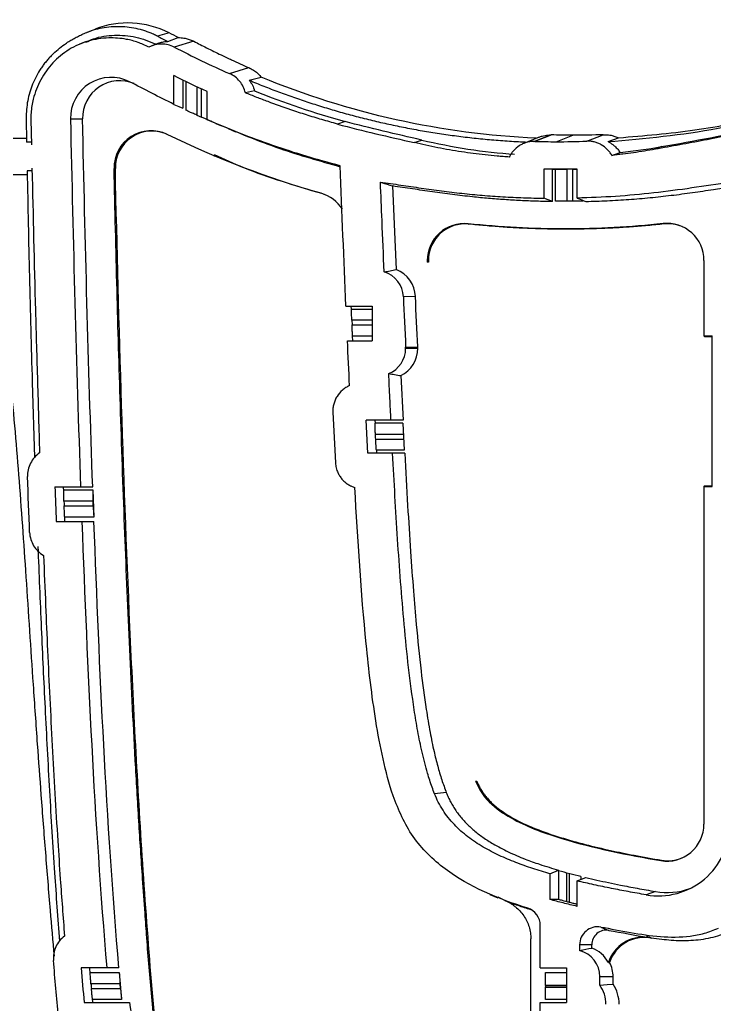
# Model space of a CAD drawing. Header units: millimetres. Extents: x 405 to 507, y -86 to 86.
# Drawn here: x 424.2 to 447.23, y -57.12 to -24.47 of the extents above; entities that cross this region are included whole.
import ezdxf

# ---------------------------------------------------------------- set-up
doc = ezdxf.new("R2010")
doc.units = ezdxf.units.MM

msp = doc.modelspace()

# ---------------------------------------------------------------- linework, layer by layer
at = {"color": 7, "linetype": 'Continuous', "lineweight": 25}
for p, q in [((426.418, -24.89), (426.695, -24.774)), ((429.148, -24.901), (428.767, -25.013)), ((429.104, -25.185), (429.457, -25.059)), ((426.381, -25.196), (426.185, -25.278)), ((428.712, -25.277), (428.481, -25.376)), ((428.794, -25.244), (428.595, -25.327)), ((429.971, -25.182), (429.32, -25.373)), ((431.154, -26.253), (431.794, -26.056)), ((429.313, -27.272), (429.313, -26.32)), ((431.807, -26.473), (432.208, -26.369)), ((429.601, -26.458), (429.601, -27.396)), ((429.701, -26.506), (429.701, -27.466)), ((430.07, -26.683), (430.07, -27.627)), ((430.224, -27.695), (430.224, -26.757)), ((430.413, -27.782), (430.413, -26.848)), ((431.984, -26.825), (431.68, -26.891)), ((424.413, -27.731), (424.426, -28.525)), ((425.881, -27.754), (426.281, -27.751)), ((430.07, -27.627), (430.224, -27.695)), ((424.569, -27.782), (424.587, -28.614)), ((431.11, -28.077), (431.356, -28.18)), ((434.988, -27.84), (434.735, -27.926)), ((424.424, -28.402), (422.879, -28.402)), ((441.368, -28.378), (440.914, -28.568)), ((441.244, -28.501), (441.797, -28.286)), ((441.841, -28.286), (441.28, -28.501)), ((441.988, -28.511), (442.544, -28.296)), ((443, -28.494), (443.548, -28.279)), ((443.706, -28.509), (444.057, -28.382)), ((437.277, -28.543), (437.527, -28.457)), ((445.484, -28.675), (445.27, -28.762)), ((430.619, -28.968), (430.644, -28.979)), ((443.833, -28.965), (444.108, -28.87)), ((423.05, -29.598), (424.446, -29.598)), ((427.368, -29.398), (427.327, -29.398)), ((441.581, -29.424), (441.581, -30.386)), ((441.87, -29.424), (441.581, -29.424)), ((441.87, -30.498), (441.87, -29.424)), ((441.969, -30.484), (441.969, -29.425)), ((442.336, -29.427), (442.336, -30.484)), ((442.543, -30.484), (442.543, -29.426)), ((442.681, -30.382), (442.681, -29.419)), ((434.216, -30.233), (434.19, -30.222)), ((434.357, -30.282), (434.216, -30.233)), ((441.87, -30.498), (441.581, -30.386)), ((442.542, -30.484), (441.969, -30.484)), ((442.87, -30.484), (442.542, -30.484)), ((442.87, -30.455), (442.87, -30.484)), ((439.065, -31.231), (439.093, -31.243)), ((445.56, -31.239), (445.53, -31.228)), ((437.751, -32.45), (437.71, -32.45)), ((437.752, -32.502), (437.711, -32.502)), ((446.887, -32.446), (446.887, -34.948)), ((437.32, -33.648), (436.92, -33.653)), ((435.016, -33.96), (435.881, -33.96)), ((435.197, -34.06), (435.193, -33.96)), ((435.197, -34.06), (435.881, -34.06)), ((435.881, -33.96), (435.881, -35.11)), ((435.881, -34.433), (435.21, -34.433)), ((435.21, -34.433), (435.217, -34.587)), ((435.217, -34.587), (435.881, -34.587)), ((435.066, -35.11), (435.881, -35.11)), ((435.881, -34.96), (435.236, -34.96)), ((435.243, -35.11), (435.236, -34.96)), ((446.887, -34.948), (447.16, -34.948)), ((446.905, -34.97), (446.887, -34.948)), ((446.905, -34.97), (447.16, -34.97)), ((447.16, -39.944), (447.16, -34.948)), ((436.994, -35.322), (437.394, -35.317)), ((436.995, -35.363), (437.395, -35.363)), ((424.612, -36.482), (424.613, -36.482)), ((424.613, -36.482), (424.692, -38.98)), ((436.838, -36.268), (436.909, -37.744)), ((436.909, -37.744), (435.685, -37.744)), ((435.741, -38.844), (435.685, -37.744)), ((435.974, -37.744), (435.979, -37.844)), ((436.9, -37.844), (435.979, -37.844)), ((436.9, -37.844), (436.945, -38.744)), ((436.914, -38.217), (435.993, -38.217)), ((436.001, -38.372), (436.922, -38.372)), ((436.963, -38.844), (435.741, -38.844)), ((436.024, -38.744), (436.03, -38.844)), ((436.945, -38.744), (436.024, -38.744)), ((425.364, -39.96), (426.617, -39.96)), ((425.656, -40.06), (426.62, -40.06)), ((426.62, -40.06), (426.654, -40.96)), ((435.122, -39.897), (435.2, -39.93)), ((446.905, -39.922), (446.887, -39.944)), ((446.887, -39.944), (446.887, -51.143)), ((446.887, -39.944), (447.16, -39.944)), ((446.905, -39.922), (447.16, -39.922)), ((426.628, -40.433), (425.665, -40.433)), ((426.633, -40.587), (426.628, -40.433)), ((425.671, -40.587), (426.633, -40.587)), ((425.406, -41.11), (426.659, -41.11)), ((425.695, -41.11), (425.689, -40.96)), ((426.654, -40.96), (425.689, -40.96)), ((439.316, -49.719), (439.356, -49.715)), ((438.346, -50.095), (437.953, -50.135)), ((445.453, -52.351), (445.484, -52.339)), ((441.781, -52.789), (442.069, -52.672)), ((441.781, -52.789), (441.781, -53.642)), ((442.066, -52.686), (442.069, -52.686)), ((442.066, -52.686), (442.066, -53.642)), ((442.069, -52.686), (442.069, -52.672)), ((442.325, -52.759), (442.325, -53.711)), ((442.425, -53.737), (442.425, -52.786)), ((442.802, -52.882), (442.802, -52.975)), ((442.681, -53.024), (442.969, -52.909)), ((442.681, -53.868), (442.681, -53.024)), ((439.787, -53.469), (440.056, -53.582)), ((445.276, -53.376), (444.969, -53.486)), ((440.306, -53.686), (440.062, -53.568)), ((442.066, -53.642), (441.781, -53.642)), ((441.461, -55.91), (441.461, -54.498)), ((443.463, -54.553), (443.733, -54.663)), ((441.148, -57.543), (441.148, -54.95)), ((442.765, -55.142), (442.765, -55.332)), ((443.165, -55.142), (442.765, -55.142)), ((443.165, -55.25), (443.165, -55.142)), ((445.059, -54.892), (445.038, -54.884)), ((445.143, -54.92), (445.069, -54.893)), ((443.717, -55.729), (443.759, -55.728)), ((427.486, -55.91), (426.231, -55.91)), ((426.532, -56.06), (427.499, -56.06)), ((427.499, -56.06), (427.577, -56.96)), ((441.461, -55.91), (442.333, -55.91)), ((441.638, -56.06), (442.333, -56.06)), ((442.333, -55.91), (442.333, -57.06)), ((427.525, -56.433), (426.56, -56.433)), ((427.539, -56.587), (427.525, -56.433)), ((443.435, -56.483), (443.435, -56.204)), ((443.876, -56.204), (443.435, -56.204)), ((443.876, -56.445), (443.876, -56.204)), ((426.574, -56.587), (427.539, -56.587)), ((442.333, -56.488), (441.635, -56.488)), ((441.635, -56.488), (441.635, -56.532)), ((441.635, -56.559), (441.635, -56.532)), ((441.635, -56.532), (442.333, -56.532)), ((426.334, -57.06), (427.833, -57.06)), ((427.577, -56.96), (426.613, -56.96)), ((441.461, -57.557), (441.461, -57.06)), ((441.461, -57.06), (442.333, -57.06)), ((442.333, -56.96), (441.638, -56.96))]:
    msp.add_line(p, q, dxfattribs=at)
at = {"color": 8, "linetype": 'Continuous', "lineweight": 25}
for p, q in [((441.144, -53.97), (441.042, -53.927)), ((442.333, -56.559), (441.635, -56.559))]:
    msp.add_line(p, q, dxfattribs=at)
at = {"color": 7, "linetype": 'Continuous', "lineweight": 25, "flags": 128}
for points in [[(429.313, -27.272), (429.474, -27.341), (429.601, -27.396)], [(430.701, -27.903), (430.54, -27.835), (430.413, -27.782)], [(424.585, -28.525), (424.558, -28.525), (424.426, -28.525)], [(424.606, -29.476), (424.577, -29.476), (424.444, -29.476)], [(436.158, -29.849), (436.296, -29.893), (436.385, -29.922), (436.474, -29.951), (436.563, -29.979)], [(436.563, -29.979), (436.638, -31.75), (436.681, -32.75)], [(442.681, -30.382), (442.779, -30.42), (442.842, -30.444), (442.906, -30.469), (442.969, -30.493)], [(425.656, -40.06), (425.654, -40.004), (425.653, -39.96)], [(425.665, -40.433), (425.668, -40.519), (425.671, -40.587)], [(443.435, -56.483), (443.682, -56.461), (443.876, -56.445)]]:
    msp.add_lwpolyline(points, dxfattribs=at)
at = {"color": 7, "linetype": 'Continuous', "lineweight": 25}
for centre, radius, start, end in [((427.228, -27.724), 1.347, 62.9044, 181.2524), ((427.517, -27.724), 1.236, 67.2194, 181.2521), ((428.552, -29.372), 1.225, 63.9328, 181.2522), ((428.582, -29.372), 1.214, 67.2194, 181.252), ((442.02, -1.559), 26.952, 269.9325, 272.0831), ((433.858, -31.402), 1.225, 31.9574, 74.2816), ((438.936, -32.45), 1.225, 83.9288, 180.0083), ((438.965, -32.45), 1.214, 83.9288, 180.0083), ((445.662, -32.446), 1.225, 359.9917, 96.1769), ((445.691, -32.445), 1.214, 67.2116, 96.1843), ((438.936, -32.45), 1.226, 180, 182.4471), ((438.965, -32.45), 1.215, 180, 182.4471), ((436.019, -33.693), 0.902, 2.4916, 72.8944), ((436.307, -33.693), 1.014, 2.4922, 68.3694), ((436.093, -35.363), 0.902, 292.2203, 0.0038), ((436.381, -35.363), 1.014, 296.7466, 0.0031), ((436.093, -35.363), 0.902, 360, 2.6032), ((436.381, -35.363), 1.014, 360, 2.6032), ((445.373, -51.143), 2.377, 260.1951, 0.0089), ((445.662, -51.143), 1.225, 260.1948, 0.0089), ((445.691, -51.143), 1.214, 260.1871, 292.7885), ((445.662, -51.144), 2.265, 260.1874, 289.464), ((440.863, -54.498), 0.598, 359.9955, 72.6425), ((443.363, -55.142), 0.598, 80.3394, 180.0089), ((443.651, -55.142), 0.486, 80.3394, 180.0089), ((444.881, -56.112), 1.225, 82.6859, 161.7772), ((444.91, -56.112), 1.214, 79.4779, 161.5507), ((442.533, -56.204), 0.902, 359.9952, 75.0738), ((442.821, -56.203), 1.014, 27.9096, 70.1638), ((442.85, -56.204), 1.026, 359.9997, 27.6396), ((442.533, -57.116), 1.102, 359.9994, 35.0525), ((442.85, -57.116), 1.226, 359.9995, 33.1919)]:
    msp.add_arc(centre, radius, start, end, dxfattribs=at)
for points in [[(429.148, -24.901), (428.393, -24.514), (427.492, -24.465), (426.695, -24.774)], [(428.767, -25.013), (428.879, -25.07), (428.991, -25.128), (429.104, -25.185)], [(429.457, -25.059), (429.354, -25.007), (429.251, -24.954), (429.148, -24.901)], [(425.265, -25.639), (425.396, -25.51), (425.536, -25.392), (425.685, -25.286)], [(429.32, -25.373), (429.923, -25.682), (430.532, -25.981), (431.154, -26.253)], [(430.413, -26.848), (430.043, -26.68), (429.676, -26.504), (429.313, -26.32)], [(429.313, -27.272), (428.821, -27.031), (428.332, -26.775), (427.842, -26.525)], [(431.807, -26.473), (431.888, -26.577), (431.949, -26.696), (431.984, -26.825)], [(431.984, -26.825), (432.965, -27.221), (433.966, -27.56), (434.988, -27.84)], [(426.617, -39.96), (426.471, -35.891), (426.369, -31.822), (426.281, -27.751)], [(425.881, -27.754), (425.969, -31.823), (426.071, -35.892), (426.217, -39.96)], [(434.735, -27.926), (435.579, -28.158), (436.429, -28.344), (437.277, -28.543)], [(437.527, -28.457), (436.679, -28.257), (435.828, -28.071), (434.988, -27.84)], [(445.484, -28.675), (446.566, -28.481), (447.649, -28.291), (448.718, -28.03)], [(434.19, -30.222), (432.436, -29.729), (430.728, -29.072), (429.091, -28.271)], [(442.544, -28.296), (442.302, -28.296), (442.061, -28.292), (441.819, -28.286)], [(443.548, -28.279), (443.213, -28.291), (442.879, -28.297), (442.544, -28.296)], [(437.527, -28.457), (438.54, -28.695), (439.571, -28.853), (440.609, -28.929)], [(441.28, -28.501), (441.268, -28.501), (441.256, -28.501), (441.244, -28.501)], [(441.28, -28.501), (441.516, -28.508), (441.752, -28.511), (441.988, -28.511)], [(444.108, -28.87), (444.569, -28.821), (445.028, -28.756), (445.484, -28.675)], [(435.016, -33.96), (434.948, -32.409), (434.885, -30.858), (434.819, -29.307)], [(441.87, -29.424), (441.903, -29.424), (441.936, -29.425), (441.969, -29.425)], [(442.543, -29.426), (442.474, -29.427), (442.405, -29.427), (442.336, -29.427)], [(442.28, -31.401), (441.206, -31.401), (440.133, -31.345), (439.065, -31.231)], [(445.53, -31.228), (444.451, -31.344), (443.365, -31.403), (442.28, -31.401)], [(436.92, -33.653), (436.944, -34.209), (436.969, -34.766), (436.994, -35.322)], [(437.394, -35.317), (437.369, -34.761), (437.344, -34.205), (437.32, -33.648)], [(435.135, -36.6), (435.111, -36.103), (435.088, -35.607), (435.066, -35.11)], [(434.58, -37.485), (434.608, -38.042), (434.636, -38.599), (434.666, -39.156)], [(436.001, -38.372), (435.998, -38.32), (435.995, -38.269), (435.993, -38.217)], [(424.526, -41.47), (424.502, -40.852), (424.479, -40.235), (424.457, -39.617)], [(425.364, -39.96), (425.378, -40.343), (425.392, -40.726), (425.406, -41.11)], [(435.255, -39.96), (435.273, -39.967), (435.291, -39.974), (435.31, -39.981)], [(426.259, -41.11), (426.445, -46.046), (426.663, -50.989), (427.086, -55.91)], [(427.486, -55.91), (427.063, -50.99), (426.845, -46.047), (426.659, -41.11)], [(442.802, -52.882), (442.559, -52.822), (442.314, -52.757), (442.069, -52.686)], [(442.424, -53.737), (442.391, -53.728), (442.358, -53.72), (442.325, -53.711)], [(443.733, -54.663), (444.158, -54.735), (444.595, -54.827), (445.037, -54.897)], [(445.069, -54.893), (445.065, -54.892), (445.062, -54.892), (445.059, -54.892)], [(445.143, -54.92), (445.139, -54.92), (445.136, -54.919), (445.132, -54.919)], [(442.765, -55.332), (442.899, -55.303), (443.032, -55.276), (443.165, -55.25)], [(425.483, -57.516), (425.422, -56.898), (425.368, -56.279), (425.317, -55.66)], [(426.231, -55.91), (426.263, -56.293), (426.298, -56.676), (426.334, -57.06)], [(426.532, -56.06), (426.528, -56.01), (426.523, -55.96), (426.519, -55.91)], [(426.56, -56.433), (426.565, -56.484), (426.569, -56.535), (426.574, -56.587)], [(426.622, -57.06), (426.619, -57.026), (426.616, -56.993), (426.613, -56.96)]]:
    msp.add_open_spline(points, degree=3, dxfattribs=at)
for points, knots in [([(428.767, -25.013), (428.722, -24.99), (428.631, -24.946), (428.491, -24.888), (428.348, -24.837), (428.154, -24.78), (427.907, -24.728), (427.606, -24.696), (427.303, -24.696), (427.001, -24.728), (426.704, -24.789), (426.514, -24.856), (426.418, -24.89)], [0, 0, 0, 0, 0.06251, 0.124985, 0.187601, 0.250536, 0.375096, 0.500068, 0.624975, 0.749901, 0.875094, 1, 1, 1, 1]), ([(428.481, -25.376), (428.419, -25.346), (428.301, -25.288), (428.117, -25.215), (427.931, -25.158), (427.61, -25.086), (427.114, -25.048), (426.458, -25.15), (425.817, -25.43), (425.367, -25.802), (425.074, -26.16), (424.89, -26.454), (424.744, -26.767), (424.651, -27.06), (424.597, -27.324), (424.57, -27.553), (424.569, -27.706), (424.569, -27.782)], [0, 0, 0, 0, 0.037582, 0.071242, 0.106975, 0.143073, 0.249958, 0.374942, 0.499966, 0.625089, 0.687578, 0.750509, 0.812855, 0.874972, 0.917019, 0.958584, 1, 1, 1, 1]), ([(425.685, -25.286), (425.73, -25.254), (425.821, -25.192), (425.962, -25.106), (426.109, -25.027), (426.261, -24.954), (426.366, -24.911), (426.418, -24.89)], [0, 0, 0, 0, 0.196872, 0.394808, 0.594291, 0.795839, 1, 1, 1, 1]), ([(426.39, -25.216), (426.474, -25.175), (426.77, -25.029), (427.343, -24.963), (428.056, -25.003), (428.494, -25.186), (428.712, -25.277)], [0, 0, 0, 0, 0.115849, 0.411131, 0.706324, 1, 1, 1, 1]), ([(429.457, -25.059), (429.486, -25.06), (429.546, -25.061), (429.635, -25.072), (429.736, -25.092), (429.851, -25.126), (429.931, -25.163), (429.971, -25.182)], [0, 0, 0, 0, 0.167229, 0.333833, 0.500823, 0.750736, 1, 1, 1, 1]), ([(429.32, -25.373), (429.19, -25.306), (428.973, -25.256), (428.756, -25.283), (428.615, -25.317), (428.547, -25.345), (428.481, -25.376)], [0, 0, 0, 0, 0.5, 0.75, 0.75, 1, 1, 1, 1]), ([(428.796, -25.25), (428.839, -25.233), (428.938, -25.195), (429.044, -25.189), (429.104, -25.185)], [0, 0, 0, 0, 0.4389805, 1, 1, 1, 1]), ([(429.971, -25.182), (430.112, -25.254), (430.412, -25.407), (430.83, -25.612), (431.296, -25.835), (431.604, -25.972), (431.794, -26.056)], [0, 0, 0, 0, 0.233727, 0.500023, 0.691442, 1, 1, 1, 1]), ([(425.265, -25.639), (425.231, -25.674), (425.164, -25.743), (425.069, -25.853), (424.979, -25.968), (424.868, -26.127), (424.744, -26.334), (424.622, -26.597), (424.526, -26.87), (424.458, -27.153), (424.417, -27.441), (424.414, -27.634), (424.413, -27.731)], [0, 0, 0, 0, 0.062486, 0.125025, 0.18778, 0.250914, 0.375443, 0.500028, 0.624832, 0.749688, 0.874965, 1, 1, 1, 1]), ([(431.794, -26.056), (431.82, -26.068), (431.872, -26.093), (431.948, -26.137), (432.031, -26.195), (432.121, -26.271), (432.179, -26.336), (432.208, -26.369)], [0, 0, 0, 0, 0.165714, 0.331805, 0.49931, 0.748985, 1, 1, 1, 1]), ([(431.68, -26.891), (431.661, -26.822), (431.64, -26.753), (431.577, -26.625), (431.46, -26.444), (431.286, -26.31), (431.154, -26.253)], [0, 0, 0, 0, 0.25, 0.25, 0.5, 1, 1, 1, 1]), ([(441.328, -28.396), (439.764, -28.326), (438.206, -28.122), (435.148, -27.444), (433.648, -26.968), (432.208, -26.369)], [0, 0, 0, 0, 0.5, 0.5, 1, 1, 1, 1]), ([(431.807, -26.473), (431.967, -26.538), (432.29, -26.671), (432.781, -26.859), (433.281, -27.039), (433.788, -27.211), (434.303, -27.374), (434.827, -27.529), (435.357, -27.674), (435.895, -27.808), (436.44, -27.933), (436.992, -28.047), (437.55, -28.15), (438.115, -28.242), (438.687, -28.322), (439.264, -28.391), (439.848, -28.448), (440.437, -28.493), (440.831, -28.513), (441.03, -28.523)], [0, 0, 0, 0, 0.054832, 0.110202, 0.166101, 0.222519, 0.279445, 0.336869, 0.394779, 0.453161, 0.512014, 0.57134, 0.631142, 0.69142, 0.752177, 0.813412, 0.875128, 0.937323, 1, 1, 1, 1]), ([(434.735, -27.926), (434.562, -27.878), (434.217, -27.781), (433.703, -27.623), (433.106, -27.427), (432.557, -27.232), (432.055, -27.041), (431.805, -26.941), (431.68, -26.891)], [0, 0, 0, 0, 0.1665462, 0.3332681, 0.5002306, 0.7500631, 0.8750065, 1, 1, 1, 1]), ([(443.706, -28.509), (444.93, -28.401), (447.328, -28.19), (449.633, -27.499), (450.762, -27.16)], [0, 0, 0, 0, 0.5103716, 1, 1, 1, 1]), ([(444.057, -28.382), (444.901, -28.31), (446.548, -28.172), (448.811, -27.728), (450.201, -27.302), (450.82, -27.112)], [0, 0, 0, 0, 0.368088, 0.718611, 1, 1, 1, 1]), ([(430.07, -27.627), (430.046, -27.617), (429.998, -27.596), (429.929, -27.566), (429.853, -27.533), (429.772, -27.497), (429.725, -27.476), (429.701, -27.466)], [0, 0, 0, 0, 0.169014, 0.335035, 0.50106, 0.752889, 1, 1, 1, 1]), ([(430.601, -27.86), (430.589, -27.855), (430.565, -27.844), (430.524, -27.826), (430.48, -27.807), (430.416, -27.779), (430.331, -27.742), (430.26, -27.71), (430.224, -27.695)], [0, 0, 0, 0, 0.1238788, 0.2474365, 0.372189, 0.4996095, 0.748289, 1, 1, 1, 1]), ([(434.819, -29.307), (434.067, -29.112), (433.322, -28.889), (431.85, -28.379), (431.125, -28.093), (430.413, -27.782)], [0, 0, 0, 0, 0.5, 0.5, 1, 1, 1, 1]), ([(430.701, -27.903), (431.403, -28.195), (432.748, -28.754), (434.15, -29.151), (434.821, -29.341)], [0, 0, 0, 0, 0.521583, 1, 1, 1, 1]), ([(441.328, -28.396), (441.36, -28.382), (441.422, -28.354), (441.519, -28.323), (441.617, -28.301), (441.718, -28.288), (441.785, -28.287), (441.819, -28.286)], [0, 0, 0, 0, 0.2026954, 0.402378, 0.6007061, 0.79936, 1, 1, 1, 1]), ([(443.548, -28.279), (443.577, -28.278), (443.635, -28.277), (443.722, -28.285), (443.822, -28.301), (443.936, -28.331), (444.017, -28.364), (444.057, -28.382)], [0, 0, 0, 0, 0.166022, 0.3321092, 0.4993029, 0.7490259, 1, 1, 1, 1]), ([(448.509, -28.116), (448.378, -28.148), (448.11, -28.212), (447.572, -28.33), (446.894, -28.467), (446.082, -28.617), (445.541, -28.714), (445.27, -28.762)], [0, 0, 0, 0, 0.122102, 0.250403, 0.500475, 0.750336, 1, 1, 1, 1]), ([(440.43, -29.022), (440.363, -29.017), (440.231, -29.007), (439.966, -28.985), (439.635, -28.951), (439.239, -28.904), (438.712, -28.829), (438.056, -28.717), (437.536, -28.601), (437.277, -28.543)], [0, 0, 0, 0, 0.062503, 0.125006, 0.25001, 0.374917, 0.500014, 0.750027, 1, 1, 1, 1]), ([(441.244, -28.501), (441.216, -28.502), (441.159, -28.504), (441.075, -28.518), (440.979, -28.542), (440.873, -28.583), (440.725, -28.664), (440.594, -28.776), (440.491, -28.91), (440.45, -28.984), (440.43, -29.022)], [0, 0, 0, 0, 0.08331, 0.166751, 0.251075, 0.375602, 0.500771, 0.750476, 0.87448, 1, 1, 1, 1]), ([(443.833, -28.965), (443.81, -28.929), (443.766, -28.858), (443.655, -28.731), (443.52, -28.628), (443.369, -28.555), (443.249, -28.517), (443.125, -28.494), (443.042, -28.494), (443, -28.494)], [0, 0, 0, 0, 0.125939, 0.250461, 0.500696, 0.625188, 0.750166, 0.875475, 1, 1, 1, 1]), ([(443.706, -28.509), (443.733, -28.523), (443.787, -28.552), (443.862, -28.603), (443.944, -28.671), (444.03, -28.757), (444.082, -28.833), (444.108, -28.87)], [0, 0, 0, 0, 0.166387, 0.332447, 0.499515, 0.749834, 1, 1, 1, 1]), ([(434.216, -30.233), (433.344, -29.975), (432.131, -29.617), (430.98, -29.098), (430.656, -28.952)], [0, 0, 0, 0, 0.718802, 1, 1, 1, 1]), ([(445.27, -28.762), (445.151, -28.783), (444.912, -28.824), (444.553, -28.878), (444.253, -28.917), (444.013, -28.945), (443.893, -28.958), (443.833, -28.965)], [0, 0, 0, 0, 0.249892, 0.499999, 0.749998, 0.874999, 1, 1, 1, 1]), ([(424.444, -29.476), (424.455, -30.064), (424.478, -31.232), (424.518, -32.984), (424.562, -34.731), (424.595, -35.898), (424.612, -36.482)], [0, 0, 0, 0, 0.25191, 0.5, 0.75, 1, 1, 1, 1]), ([(424.604, -29.387), (424.64, -30.961), (424.685, -32.928), (424.751, -35.288), (424.798, -36.862), (424.833, -38.042), (424.856, -38.829)], [0, 0, 0, 0, 0.499996, 0.624994, 0.749996, 1, 1, 1, 1]), ([(429.059, -60.762), (429.025, -60.553), (428.958, -60.129), (428.866, -59.48), (428.769, -58.726), (428.67, -57.852), (428.541, -56.549), (428.438, -55.288), (428.344, -53.982), (428.254, -52.693), (428.143, -51.006), (427.991, -48.391), (427.832, -45.13), (427.669, -41.205), (427.533, -37.314), (427.418, -33.36), (427.358, -30.742), (427.327, -29.398)], [0, 0, 0, 0, 0.020192, 0.041035, 0.062532, 0.092724, 0.12501, 0.187495, 0.213569, 0.249997, 0.310804, 0.375, 0.500002, 0.622485, 0.750001, 0.871686, 1, 1, 1, 1]), ([(429.099, -60.76), (428.887, -59.464), (428.735, -58.16), (428.493, -55.548), (428.402, -54.241), (428.131, -50.323), (427.994, -47.708), (427.639, -39.864), (427.481, -34.631), (427.368, -29.398)], [0, 0, 0, 0, 0.125, 0.125, 0.25, 0.25, 0.5, 0.5, 1, 1, 1, 1]), ([(442.681, -29.419), (442.498, -29.424), (442.315, -29.426), (442.041, -29.427), (441.949, -29.427), (441.766, -29.426), (441.676, -29.425), (441.581, -29.424)], [0, 0, 0, 0, 0.5, 0.5, 0.75, 0.75, 1, 1, 1, 1]), ([(441.969, -29.425), (441.979, -29.425), (441.997, -29.425), (442.034, -29.426), (442.075, -29.426), (442.137, -29.427), (442.224, -29.427), (442.299, -29.427), (442.336, -29.427)], [0, 0, 0, 0, 0.1259905, 0.2496457, 0.3734473, 0.5000296, 0.7501558, 1, 1, 1, 1]), ([(442.543, -29.426), (442.578, -29.426), (442.626, -29.425), (442.669, -29.425), (442.681, -29.424)], [0, 0, 0, 0, 0.723181, 1, 1, 1, 1]), ([(436.158, -29.849), (436.383, -29.882), (436.834, -29.949), (437.51, -30.049), (438.185, -30.144), (438.861, -30.225), (439.539, -30.29), (440.218, -30.338), (440.9, -30.372), (441.354, -30.382), (441.581, -30.386)], [0, 0, 0, 0, 0.125368, 0.250568, 0.375603, 0.500511, 0.624793, 0.750248, 0.874994, 1, 1, 1, 1]), ([(436.284, -32.83), (436.26, -32.262), (436.218, -31.269), (436.176, -30.275), (436.158, -29.849)], [0, 0, 0, 0, 0.571439, 1, 1, 1, 1]), ([(441.87, -30.498), (441.691, -30.495), (441.335, -30.488), (440.801, -30.466), (440.268, -30.434), (439.737, -30.393), (439.162, -30.338), (438.544, -30.265), (437.883, -30.175), (437.223, -30.077), (436.783, -30.012), (436.563, -29.979)], [0, 0, 0, 0, 0.100318, 0.20045, 0.300429, 0.400288, 0.500061, 0.625066, 0.750071, 0.875064, 1, 1, 1, 1]), ([(447.751, -29.859), (446.906, -29.982), (446.066, -30.117), (444.378, -30.306), (443.53, -30.362), (442.681, -30.382)], [0, 0, 0, 0, 0.5, 0.5, 1, 1, 1, 1]), ([(442.969, -30.493), (443.207, -30.486), (443.682, -30.472), (444.393, -30.429), (445.1, -30.369), (445.804, -30.292), (446.504, -30.199), (447.153, -30.103), (447.568, -30.041), (447.751, -30.014)], [0, 0, 0, 0, 0.1482208, 0.2963568, 0.4444974, 0.5907968, 0.738236, 0.8850675, 1, 1, 1, 1]), ([(442.309, -31.413), (442.129, -31.412), (441.77, -31.41), (441.232, -31.395), (440.696, -31.372), (440.16, -31.339), (439.626, -31.297), (439.271, -31.261), (439.093, -31.243)], [0, 0, 0, 0, 0.167311, 0.334295, 0.501004, 0.667489, 0.833804, 1, 1, 1, 1]), ([(445.56, -31.239), (445.38, -31.257), (445.02, -31.294), (444.479, -31.338), (443.937, -31.372), (443.395, -31.396), (442.852, -31.41), (442.49, -31.412), (442.309, -31.413)], [0, 0, 0, 0, 0.16679, 0.333458, 0.500057, 0.666644, 0.833273, 1, 1, 1, 1]), ([(436.284, -32.83), (436.349, -32.817), (436.481, -32.789), (436.613, -32.763), (436.681, -32.75)], [0, 0, 0, 0, 0.489367, 1, 1, 1, 1]), ([(435.21, -34.433), (435.209, -34.408), (435.207, -34.36), (435.204, -34.29), (435.201, -34.212), (435.198, -34.13), (435.197, -34.083), (435.196, -34.06)], [0, 0, 0, 0, 0.167147, 0.332716, 0.500263, 0.751108, 1, 1, 1, 1]), ([(435.236, -34.96), (435.235, -34.944), (435.233, -34.914), (435.23, -34.858), (435.226, -34.786), (435.222, -34.695), (435.218, -34.623), (435.217, -34.587)], [0, 0, 0, 0, 0.1664655, 0.3320232, 0.5002835, 0.7503349, 1, 1, 1, 1]), ([(436.508, -37.744), (436.496, -37.503), (436.471, -36.988), (436.447, -36.472), (436.434, -36.198)], [0, 0, 0, 0, 0.467983, 1, 1, 1, 1]), ([(436.434, -36.198), (436.499, -36.21), (436.634, -36.234), (436.768, -36.257), (436.838, -36.268)], [0, 0, 0, 0, 0.485787, 1, 1, 1, 1]), ([(435.135, -36.6), (435.114, -36.61), (435.071, -36.631), (434.99, -36.677), (434.86, -36.773), (434.738, -36.915), (434.652, -37.078), (434.607, -37.209), (434.58, -37.346), (434.58, -37.439), (434.58, -37.485)], [0, 0, 0, 0, 0.063714, 0.12706, 0.252485, 0.50038, 0.624485, 0.748696, 0.874601, 1, 1, 1, 1]), ([(435.993, -38.217), (435.992, -38.193), (435.989, -38.145), (435.986, -38.075), (435.983, -37.997), (435.98, -37.915), (435.979, -37.868), (435.979, -37.844)], [0, 0, 0, 0, 0.165833, 0.331112, 0.499398, 0.751076, 1, 1, 1, 1]), ([(436.024, -38.744), (436.023, -38.729), (436.021, -38.699), (436.017, -38.643), (436.012, -38.571), (436.007, -38.48), (436.003, -38.408), (436.001, -38.372)], [0, 0, 0, 0, 0.166458, 0.332218, 0.500884, 0.751645, 1, 1, 1, 1]), ([(424.856, -38.829), (424.794, -38.876), (424.734, -38.925), (424.634, -39.041), (424.505, -39.232), (424.452, -39.462), (424.457, -39.617)], [0, 0, 0, 0, 0.25, 0.25, 0.5, 1, 1, 1, 1]), ([(437.953, -50.135), (437.926, -50.062), (437.869, -49.913), (437.792, -49.684), (437.709, -49.417), (437.623, -49.107), (437.511, -48.644), (437.394, -48.057), (437.239, -47.12), (437.084, -45.944), (436.944, -44.526), (436.825, -43.107), (436.726, -41.687), (436.64, -40.266), (436.59, -39.318), (436.564, -38.844)], [0, 0, 0, 0, 0.020722, 0.041897, 0.063541, 0.094186, 0.126389, 0.188922, 0.251328, 0.376056, 0.50088, 0.625719, 0.750506, 0.875263, 1, 1, 1, 1]), ([(436.963, -38.844), (436.995, -39.422), (437.055, -40.509), (437.152, -42.032), (437.245, -43.346), (437.356, -44.667), (437.489, -45.976), (437.647, -47.17), (437.796, -48.059), (437.921, -48.686), (438.052, -49.209), (438.186, -49.665), (438.293, -49.955), (438.344, -50.096)], [0, 0, 0, 0, 0.152765, 0.287062, 0.402898, 0.500285, 0.636844, 0.749995, 0.818175, 0.874644, 0.918577, 0.960331, 1, 1, 1, 1]), ([(434.666, -39.156), (434.668, -39.185), (434.673, -39.244), (434.691, -39.33), (434.721, -39.429), (434.769, -39.536), (434.839, -39.647), (434.924, -39.747), (435.023, -39.834), (435.133, -39.908), (435.215, -39.943), (435.255, -39.96)], [0, 0, 0, 0, 0.083586, 0.167185, 0.251615, 0.375374, 0.500061, 0.624242, 0.748507, 0.874479, 1, 1, 1, 1]), ([(425.665, -40.433), (425.664, -40.409), (425.663, -40.36), (425.661, -40.29), (425.659, -40.213), (425.657, -40.13), (425.656, -40.083), (425.656, -40.06)], [0, 0, 0, 0, 0.166497, 0.332058, 0.500285, 0.751121, 1, 1, 1, 1]), ([(426.62, -40.06), (426.62, -40.075), (426.62, -40.106), (426.62, -40.161), (426.622, -40.233), (426.624, -40.324), (426.626, -40.397), (426.628, -40.433)], [0, 0, 0, 0, 0.166471, 0.33203, 0.500287, 0.750342, 1, 1, 1, 1]), ([(436.58, -50.201), (436.446, -49.8), (436.338, -49.391), (436.154, -48.563), (436.076, -48.143), (435.871, -46.877), (435.772, -46.022), (435.516, -43.445), (435.408, -41.713), (435.31, -39.981)], [0, 0, 0, 0, 0.125, 0.125, 0.25, 0.25, 0.5, 0.5, 1, 1, 1, 1]), ([(425.689, -40.96), (425.688, -40.944), (425.686, -40.914), (425.683, -40.858), (425.679, -40.786), (425.675, -40.695), (425.672, -40.623), (425.671, -40.587)], [0, 0, 0, 0, 0.16647, 0.332025, 0.500271, 0.751088, 1, 1, 1, 1]), ([(426.633, -40.587), (426.634, -40.611), (426.636, -40.659), (426.64, -40.729), (426.644, -40.807), (426.648, -40.889), (426.652, -40.936), (426.654, -40.96)], [0, 0, 0, 0, 0.167143, 0.33271, 0.500261, 0.751103, 1, 1, 1, 1]), ([(424.526, -41.47), (424.532, -41.626), (424.603, -41.852), (424.748, -42.034), (424.858, -42.142), (424.922, -42.187), (424.988, -42.229)], [0, 0, 0, 0, 0.5, 0.75, 0.75, 1, 1, 1, 1]), ([(424.799, -41.93), (424.836, -42.835), (424.908, -44.62), (425.036, -47.321), (425.18, -50.025), (425.335, -52.604), (425.459, -54.265), (425.515, -55.019)], [0, 0, 0, 0, 0.207286, 0.408736, 0.618923, 0.826922, 1, 1, 1, 1]), ([(424.988, -42.229), (425.011, -42.782), (425.053, -43.834), (425.144, -45.94), (425.27, -48.545), (425.416, -51.069), (425.535, -52.855), (425.61, -53.906), (425.658, -54.536), (425.682, -54.852)], [0, 0, 0, 0, 0.131261, 0.250021, 0.500055, 0.750056, 0.850041, 0.9248, 1, 1, 1, 1]), ([(439.316, -49.719), (439.434, -50.025), (439.627, -50.276), (440.075, -50.689), (440.332, -50.853), (441.1, -51.264), (441.636, -51.453), (443.248, -51.944), (444.357, -52.161), (445.453, -52.351)], [0, 0, 0, 0, 0.125, 0.125, 0.25, 0.25, 0.5, 0.5, 1, 1, 1, 1]), ([(439.356, -49.715), (439.373, -49.757), (439.409, -49.843), (439.474, -49.966), (439.549, -50.086), (439.633, -50.202), (439.728, -50.314), (439.89, -50.484), (440.152, -50.7), (440.513, -50.927), (440.905, -51.127), (441.433, -51.354), (442.392, -51.679), (443.486, -51.956), (444.613, -52.185), (445.179, -52.285), (445.484, -52.339)], [0, 0, 0, 0, 0.0200361, 0.0402091, 0.060632, 0.0814135, 0.1026569, 0.1244591, 0.183532, 0.2495737, 0.3097109, 0.374788, 0.4997492, 0.74984, 0.8651316, 1, 1, 1, 1]), ([(441.042, -53.927), (440.066, -53.622), (439.111, -53.232), (437.898, -52.324), (437.531, -51.96), (436.951, -51.137), (436.766, -50.68), (436.58, -50.201)], [0, 0, 0, 0, 0.5, 0.5, 0.75, 0.75, 1, 1, 1, 1]), ([(441.781, -52.789), (441.686, -52.76), (441.496, -52.703), (441.117, -52.583), (440.647, -52.418), (440.094, -52.185), (439.649, -51.954), (439.306, -51.742), (438.977, -51.507), (438.673, -51.236), (438.407, -50.931), (438.229, -50.682), (438.073, -50.419), (437.993, -50.229), (437.953, -50.135)], [0, 0, 0, 0, 0.06163, 0.123358, 0.247095, 0.371127, 0.495739, 0.558474, 0.621325, 0.746841, 0.810366, 0.872522, 0.936626, 1, 1, 1, 1]), ([(438.344, -50.096), (438.366, -50.148), (438.408, -50.252), (438.484, -50.403), (438.567, -50.55), (438.66, -50.694), (438.762, -50.833), (438.873, -50.968), (438.992, -51.098), (439.121, -51.225), (439.258, -51.348), (439.404, -51.466), (439.56, -51.58), (439.724, -51.691), (439.998, -51.858), (440.405, -52.071), (440.922, -52.293), (441.483, -52.491), (441.858, -52.607), (442.069, -52.672)], [0, 0, 0, 0, 0.03592, 0.07184, 0.107879, 0.144159, 0.180798, 0.217908, 0.255601, 0.293982, 0.33315, 0.373199, 0.414215, 0.456282, 0.499475, 0.619612, 0.749747, 0.85826, 1, 1, 1, 1]), ([(444.969, -53.486), (444.77, -53.451), (444.387, -53.383), (443.809, -53.272), (443.245, -53.155), (442.866, -53.067), (442.681, -53.024)], [0, 0, 0, 0, 0.259202, 0.499756, 0.756219, 1, 1, 1, 1]), ([(442.969, -52.909), (443.092, -52.938), (443.343, -52.997), (443.726, -53.081), (444.171, -53.173), (444.689, -53.272), (445.075, -53.34), (445.276, -53.376)], [0, 0, 0, 0, 0.161203, 0.327852, 0.499972, 0.740456, 1, 1, 1, 1]), ([(441.142, -53.982), (441.003, -53.937), (440.716, -53.845), (440.434, -53.735), (440.287, -53.678)], [0, 0, 0, 0, 0.4804047, 1, 1, 1, 1]), ([(440.287, -53.678), (440.319, -53.691), (440.381, -53.718), (440.47, -53.766), (440.556, -53.821), (440.665, -53.902), (440.789, -54.018), (440.915, -54.178), (441.017, -54.355), (441.091, -54.546), (441.139, -54.745), (441.145, -54.882), (441.148, -54.95)], [0, 0, 0, 0, 0.0625294, 0.1247537, 0.1870187, 0.2496698, 0.3743432, 0.4993461, 0.6236745, 0.7490476, 0.8747856, 1, 1, 1, 1]), ([(442.681, -53.868), (442.526, -53.832), (442.225, -53.76), (441.926, -53.68), (441.781, -53.642)], [0, 0, 0, 0, 0.515796, 1, 1, 1, 1]), ([(442.325, -53.711), (442.302, -53.705), (442.257, -53.693), (442.191, -53.676), (442.127, -53.658), (442.086, -53.647), (442.066, -53.642)], [0, 0, 0, 0, 0.25255, 0.50051, 0.748211, 1, 1, 1, 1]), ([(442.681, -53.8), (442.672, -53.798), (442.635, -53.789), (442.544, -53.767), (442.466, -53.747), (442.424, -53.737)], [0, 0, 0, 0, 0.127796, 0.543057, 1, 1, 1, 1]), ([(425.682, -54.852), (425.622, -54.902), (425.564, -54.954), (425.468, -55.074), (425.347, -55.272), (425.304, -55.505), (425.317, -55.66)], [0, 0, 0, 0, 0.25, 0.25, 0.5, 1, 1, 1, 1]), ([(443.463, -54.553), (444.114, -54.664), (445.119, -54.891), (446.267, -54.896), (446.744, -54.804), (447.059, -54.716), (447.213, -54.655), (447.368, -54.596)], [0, 0, 0, 0, 0.5, 0.75, 0.875, 0.875, 1, 1, 1, 1]), ([(447.734, -54.71), (447.682, -54.73), (447.603, -54.759), (447.498, -54.8), (447.342, -54.855), (446.999, -54.951), (446.566, -55.007), (446.13, -55.014), (445.807, -54.999), (445.476, -54.968), (445.258, -54.937), (445.143, -54.92)], [0, 0, 0, 0, 0.063824, 0.095723, 0.127469, 0.252947, 0.500636, 0.620756, 0.749285, 0.868434, 1, 1, 1, 1]), ([(445.038, -54.884), (445.032, -54.882), (445.023, -54.879), (445.011, -54.875), (445.005, -54.873), (445, -54.871), (444.996, -54.87), (444.992, -54.869), (444.989, -54.868), (444.987, -54.867), (444.984, -54.867), (444.98, -54.866), (444.982, -54.867), (444.98, -54.867), (444.98, -54.867), (444.98, -54.867), (444.981, -54.868), (444.982, -54.869), (444.983, -54.87), (444.986, -54.872), (444.995, -54.876), (445.012, -54.885), (445.028, -54.892), (445.037, -54.897)], [0, 0, 0, 0, 0.125909, 0.176272, 0.207392, 0.232574, 0.251818, 0.268277, 0.280268, 0.287792, 0.290519, 0.29209, 0.297886, 0.307927, 0.315047, 0.323194, 0.339208, 0.357019, 0.376626, 0.428605, 0.501301, 0.712885, 1, 1, 1, 1]), ([(445.059, -54.892), (445.07, -54.896), (445.095, -54.905), (445.119, -54.914), (445.132, -54.919)], [0, 0, 0, 0, 0.456526, 1, 1, 1, 1]), ([(426.56, -56.433), (426.558, -56.409), (426.554, -56.36), (426.548, -56.29), (426.542, -56.213), (426.536, -56.131), (426.533, -56.083), (426.532, -56.06)], [0, 0, 0, 0, 0.1665676, 0.3321469, 0.5003188, 0.7511996, 1, 1, 1, 1]), ([(427.499, -56.06), (427.5, -56.075), (427.501, -56.106), (427.505, -56.162), (427.51, -56.234), (427.516, -56.324), (427.522, -56.397), (427.525, -56.433)], [0, 0, 0, 0, 0.166408, 0.331954, 0.500252, 0.750261, 1, 1, 1, 1]), ([(441.635, -56.488), (441.635, -56.409), (441.635, -56.325), (441.636, -56.173), (441.637, -56.107), (441.638, -56.06)], [0, 0, 0, 0, 0.5, 0.5, 1, 1, 1, 1]), ([(426.613, -56.96), (426.611, -56.944), (426.607, -56.914), (426.601, -56.858), (426.593, -56.786), (426.584, -56.695), (426.577, -56.623), (426.574, -56.587)], [0, 0, 0, 0, 0.166411, 0.331955, 0.500236, 0.751003, 1, 1, 1, 1]), ([(427.539, -56.587), (427.541, -56.611), (427.545, -56.659), (427.552, -56.729), (427.559, -56.807), (427.568, -56.889), (427.574, -56.936), (427.577, -56.96)], [0, 0, 0, 0, 0.1672, 0.332784, 0.500288, 0.751162, 1, 1, 1, 1]), ([(441.638, -56.96), (441.638, -56.948), (441.637, -56.924), (441.637, -56.867), (441.636, -56.785), (441.635, -56.693), (441.635, -56.617), (441.635, -56.578), (441.635, -56.559)], [0, 0, 0, 0, 0.12267, 0.246796, 0.499994, 0.753189, 0.875883, 1, 1, 1, 1]), ([(427.833, -57.06), (427.906, -57.505), (428.052, -58.396), (428.25, -59.603), (428.397, -60.494), (428.507, -61.168), (428.613, -61.74), (428.813, -62.652), (429.114, -63.737), (429.53, -64.803), (429.939, -65.58), (430.434, -66.337), (431.056, -66.993), (431.8, -67.51), (432.391, -67.81), (433.032, -68.047), (433.603, -68.218), (434.273, -68.384), (435.154, -68.602), (436.466, -68.923), (438.052, -69.312), (439.756, -69.729), (440.893, -70.007), (441.461, -70.146)], [0, 0, 0, 0, 0.062818, 0.125635, 0.170335, 0.188452, 0.220723, 0.251275, 0.318401, 0.377281, 0.41007, 0.44042, 0.50313, 0.534244, 0.566156, 0.59514, 0.629275, 0.649084, 0.691213, 0.755664, 0.837109, 0.918555, 1, 1, 1, 1])]:
    msp.add_open_spline(points, degree=3, knots=knots, dxfattribs=at)
at = {"color": 8, "linetype": 'Continuous', "lineweight": 25}
msp.add_open_spline([(423.05, -29.598), (423.205, -30.716), (423.515, -32.951), (423.883, -36.27), (424.171, -39.602), (424.409, -43.005), (424.603, -45.984), (424.771, -48.394), (424.906, -50.25), (425.048, -52.09), (425.193, -53.87), (425.293, -55.013), (425.338, -55.515)], degree=3, knots=[0, 0, 0, 0, 0.130147, 0.260016, 0.385187, 0.515733, 0.653121, 0.729189, 0.794071, 0.867669, 0.94184, 1, 1, 1, 1], dxfattribs=at)

doc.saveas('drawing.dxf')
